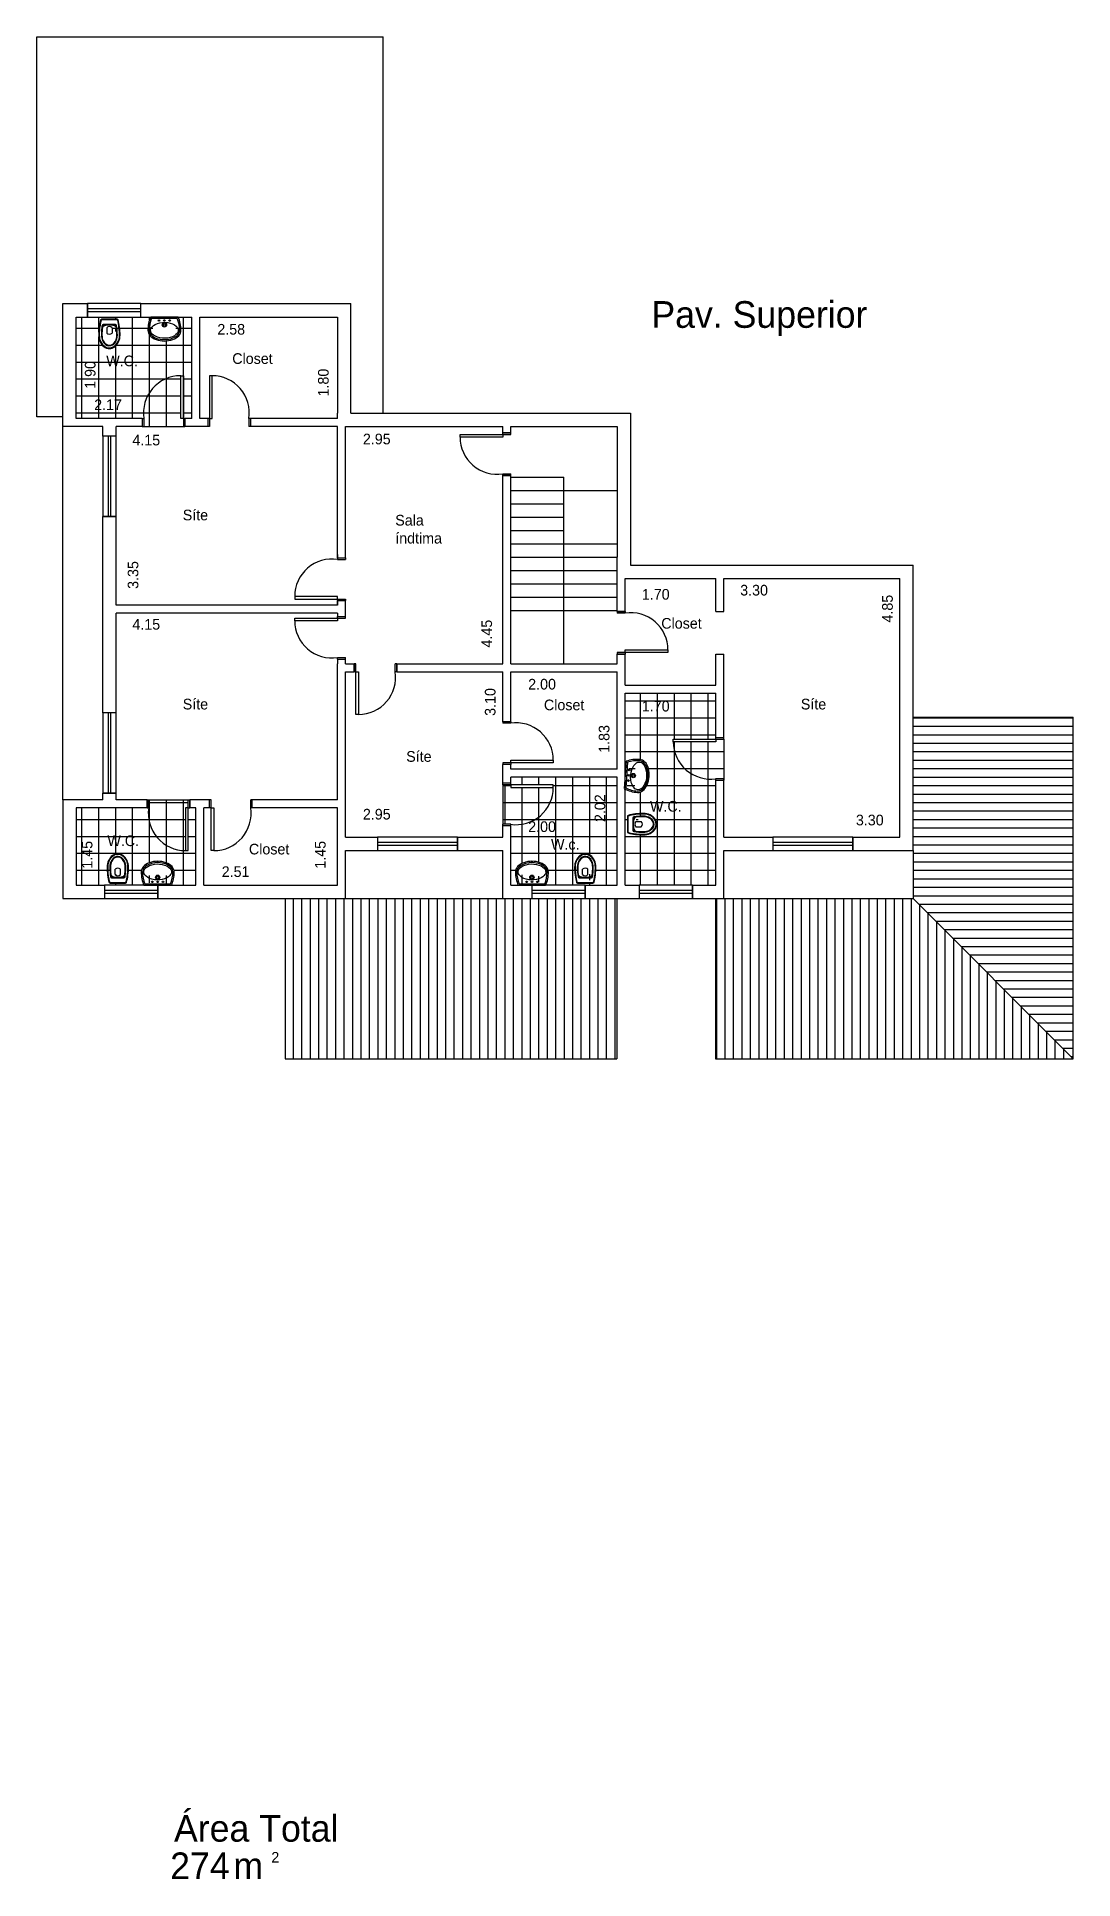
# Model space of a CAD drawing. Extents: x 3.9 to 83.6, y 2.5 to 52.9.
# Drawn here: x 64.17 to 83.61, y 7.63 to 42.16 of the extents above; entities that cross this region are included whole.
import ezdxf

# ---------------------------------------------------------------- set-up
doc = ezdxf.new("R2010")
doc.units = 0
doc.layers.get('0').update_dxf_attribs({"linetype": 'CONTINUOUS'})
doc.layers.get('DEFPOINTS').update_dxf_attribs({"linetype": 'CONTINUOUS'})
for name, color, linetype in [('BLOCO', 5, 'CONTINUOUS'), ('BLOCOS', 5, 'CONTINUOUS'), ('CINZA', 8, 'CONTINUOUS'), ('HACHURA', 1, 'CONTINUOUS'), ('PAREDE', 7, 'CONTINUOUS')]:
    doc.layers.add(name, color=color, linetype=linetype)
doc.styles.add('PADRÃO', font='', dxfattribs={"height": 0.2})
doc.styles.get('PADRÃO').set_extended_font_data('AvantGarde Bk BT')
doc.dimstyles.new('PADRÃOS', dxfattribs={"dimtxt": 0.15, "dimasz": 0.1, "dimexe": 1.25, "dimexo": 0.625, "dimgap": 0.1, "dimtad": 0, "dimjust": 1, "dimzin": 1, "dimdsep": 46, "dimtxsty": 'PADRÃO', "dimcen": 2.5, "dimse1": 1, "dimse2": 1, "dimsd1": 1, "dimsd2": 1, "dimclrt": 1, "dimadec": 0, "dimazin": 0, "dimtfac": 1, "dimtdec": 4, "dimtmove": 0, "dimatfit": 3, "dimfxl": 1, "dimtolj": 1, "dimtzin": 0, "dimarcsym": 0})
pattern_1 = [(90, (-121.67138, -118.24362), (-0.15875, 3e-17), [])]
pattern_2 = [(0, (-121.67138, -118.24362), (0, 0.3175), []), (90, (-121.67138, -118.24362), (-0.3175, 2e-17), [])]

# ---------------------------------------------------------------- blocks, each defined once
blk = doc.blocks.new('P80E15')
at = {"layer": 'BLOCO', "ltscale": 0.015}
for p, q in [((0.03, 0.15), (0, 0.15)), ((0, 0.15), (0, 0)), ((0.03, 0), (0, 0)), ((0.03, 0.15), (0.03, 0)), ((0.8, 0.15), (0.77, 0.15)), ((0.77, 0.15), (0.77, 0)), ((0.8, 0), (0.77, 0)), ((0.8, 0.15), (0.8, 0))]:
    blk.add_line(p, q, dxfattribs=at)
at = {"layer": 'BLOCO'}
blk.add_lwpolyline([(0.03, 0.15), (0.08, 0.15), (0.08, 0.95), (0.03, 0.95)], close=True, dxfattribs=at)
at = {"layer": 'BLOCO', "ltscale": 0.015}
blk.add_arc((0.08, 0.252), 0.698, 351.5555, 90, dxfattribs=at)
blk = doc.blocks.new('J1')
at = {"layer": 'BLOCO'}
for p, q in [((0, 0.25), (0, 0)), ((1, 0.25), (0, 0.25)), ((1, 0.15), (0, 0.15)), ((0, 0.1), (1, 0.1)), ((0, 0), (1, 0)), ((1, 0), (1, 0.25))]:
    blk.add_line(p, q, dxfattribs=at)
blk = doc.blocks.new('P80D15')
at = {"layer": 'BLOCO', "ltscale": 0.015}
for p, q in [((0, 0.15), (0, 0)), ((0, 0.15), (0.03, 0.15)), ((0, 0), (0.03, 0)), ((0.03, 0.15), (0.03, 0)), ((0.77, 0.15), (0.77, 0)), ((0.77, 0.15), (0.8, 0.15)), ((0.77, 0), (0.8, 0)), ((0.8, 0.15), (0.8, 0))]:
    blk.add_line(p, q, dxfattribs=at)
at = {"layer": 'BLOCO'}
blk.add_lwpolyline([(0.77, 0.15), (0.72, 0.15), (0.72, 0.95), (0.77, 0.95)], close=True, dxfattribs=at)
at = {"layer": 'BLOCO', "ltscale": 0.015}
blk.add_arc((0.72, 0.252), 0.698, 90, 188.4445, dxfattribs=at)
blk = doc.blocks.new('J15')
at = {"layer": 'BLOCO'}
for p, q in [((1.5, 0.25), (0, 0.25)), ((0, 0.25), (0, 0)), ((1.5, 0.15), (0, 0.15)), ((0, 0.1), (1.5, 0.1)), ((0, 0), (1.5, 0)), ((1.5, 0), (1.5, 0.25))]:
    blk.add_line(p, q, dxfattribs=at)
blk = doc.blocks.new('*D45')
at = {"layer": 'DEFPOINTS', "color": 0, "linetype": 'ByBlock', "ltscale": 0.015}
for p in [(186.582, 155.149), (188.753, 155.149), (188.753, 153.504)]:
    blk.add_point(p, dxfattribs=at)
at = {"color": 1, "linetype": 'ByBlock', "ltscale": 0.015, "insert": (187.181, 153.504), "char_height": 0.2, "attachment_point": 5, "style": 'PADRÃO'}
blk.add_mtext('\\A1;2.17', dxfattribs=at)
blk = doc.blocks.new('*D46')
at = {"layer": 'DEFPOINTS', "color": 0, "linetype": 'ByBlock', "ltscale": 0.015}
for p in [(186.582, 155.149), (186.847, 155.149), (186.582, 153.249)]:
    blk.add_point(p, dxfattribs=at)
at = {"color": 1, "linetype": 'ByBlock', "ltscale": 0.015, "insert": (186.847, 154.063), "char_height": 0.2, "attachment_point": 5, "rotation": 90, "style": 'PADRÃO'}
blk.add_mtext('\\A1;1.90', dxfattribs=at)
blk = doc.blocks.new('*D47')
at = {"layer": 'DEFPOINTS', "color": 0, "linetype": 'ByBlock', "ltscale": 0.015}
for p in [(188.903, 155.149), (191.482, 155.149), (191.482, 154.917)]:
    blk.add_point(p, dxfattribs=at)
at = {"color": 1, "linetype": 'ByBlock', "ltscale": 0.015, "insert": (189.491, 154.917), "char_height": 0.2, "attachment_point": 5, "style": 'PADRÃO'}
blk.add_mtext('\\A1;2.58', dxfattribs=at)
blk = doc.blocks.new('*D48')
at = {"layer": 'DEFPOINTS', "color": 0, "linetype": 'ByBlock', "ltscale": 0.015}
for p in [(191.22, 155.149), (191.482, 155.149), (191.482, 153.349)]:
    blk.add_point(p, dxfattribs=at)
at = {"color": 1, "linetype": 'ByBlock', "ltscale": 0.015, "insert": (191.22, 153.92), "char_height": 0.2, "attachment_point": 5, "rotation": 90, "style": 'PADRÃO'}
blk.add_mtext('\\A1;1.80', dxfattribs=at)
blk = doc.blocks.new('*D49')
at = {"layer": 'DEFPOINTS', "color": 0, "linetype": 'ByBlock', "ltscale": 0.015}
for p in [(187.332, 153.099), (191.482, 153.099), (191.482, 152.841)]:
    blk.add_point(p, dxfattribs=at)
at = {"color": 1, "linetype": 'ByBlock', "ltscale": 0.015, "insert": (187.898, 152.841), "char_height": 0.2, "attachment_point": 5, "style": 'PADRÃO'}
blk.add_mtext('\\A1;4.15', dxfattribs=at)
blk = doc.blocks.new('*D50')
at = {"layer": 'DEFPOINTS', "color": 0, "linetype": 'ByBlock', "ltscale": 0.015}
for p in [(187.332, 153.099), (187.651, 153.099), (187.332, 149.749)]:
    blk.add_point(p, dxfattribs=at)
at = {"color": 1, "linetype": 'ByBlock', "ltscale": 0.015, "insert": (187.651, 150.314), "char_height": 0.2, "attachment_point": 5, "rotation": 90, "style": 'PADRÃO'}
blk.add_mtext('\\A1;3.35', dxfattribs=at)
blk = doc.blocks.new('*D51')
at = {"layer": 'DEFPOINTS', "color": 0, "linetype": 'ByBlock', "ltscale": 0.015}
for p in [(191.632, 153.099), (194.582, 153.099), (194.582, 152.861)]:
    blk.add_point(p, dxfattribs=at)
at = {"color": 1, "linetype": 'ByBlock', "ltscale": 0.015, "insert": (192.221, 152.861), "char_height": 0.2, "attachment_point": 5, "style": 'PADRÃO'}
blk.add_mtext('\\A1;2.95', dxfattribs=at)
blk = doc.blocks.new('*D52')
at = {"layer": 'DEFPOINTS', "color": 0, "linetype": 'ByBlock', "ltscale": 0.015}
for p in [(194.284, 153.099), (194.582, 153.099), (194.582, 148.649)]:
    blk.add_point(p, dxfattribs=at)
at = {"color": 1, "linetype": 'ByBlock', "ltscale": 0.015, "insert": (194.284, 149.215), "char_height": 0.2, "attachment_point": 5, "rotation": 90, "style": 'PADRÃO'}
blk.add_mtext('\\A1;4.45', dxfattribs=at)
blk = doc.blocks.new('*D53')
at = {"layer": 'DEFPOINTS', "color": 0, "linetype": 'ByBlock', "ltscale": 0.015}
for p in [(187.332, 149.599), (191.482, 149.536), (191.482, 149.388)]:
    blk.add_point(p, dxfattribs=at)
at = {"color": 1, "linetype": 'ByBlock', "ltscale": 0.015, "insert": (187.898, 149.388), "char_height": 0.2, "attachment_point": 5, "style": 'PADRÃO'}
blk.add_mtext('\\A1;4.15', dxfattribs=at)
blk = doc.blocks.new('*D54')
at = {"layer": 'DEFPOINTS', "color": 0, "linetype": 'ByBlock', "ltscale": 0.015}
for p in [(196.882, 150.249), (198.582, 150.249), (198.582, 149.95)]:
    blk.add_point(p, dxfattribs=at)
at = {"color": 1, "linetype": 'ByBlock', "ltscale": 0.015, "insert": (197.453, 149.95), "char_height": 0.2, "attachment_point": 5, "style": 'PADRÃO'}
blk.add_mtext('\\A1;1.70', dxfattribs=at)
blk = doc.blocks.new('*D55')
at = {"layer": 'DEFPOINTS', "color": 0, "linetype": 'ByBlock', "ltscale": 0.015}
for p in [(198.732, 150.249), (202.032, 150.249), (202.032, 150.028)]:
    blk.add_point(p, dxfattribs=at)
at = {"color": 1, "linetype": 'ByBlock', "ltscale": 0.015, "insert": (199.297, 150.028), "char_height": 0.2, "attachment_point": 5, "style": 'PADRÃO'}
blk.add_mtext('\\A1;3.30', dxfattribs=at)
blk = doc.blocks.new('*D56')
at = {"layer": 'DEFPOINTS', "color": 0, "linetype": 'ByBlock', "ltscale": 0.015}
for p in [(202.032, 150.249), (201.8, 145.399), (202.032, 145.399)]:
    blk.add_point(p, dxfattribs=at)
at = {"color": 1, "linetype": 'ByBlock', "ltscale": 0.015, "insert": (201.8, 149.683), "char_height": 0.2, "attachment_point": 5, "rotation": 90, "style": 'PADRÃO'}
blk.add_mtext('\\A1;4.85', dxfattribs=at)
blk = doc.blocks.new('*D57')
at = {"layer": 'DEFPOINTS', "color": 0, "linetype": 'ByBlock', "ltscale": 0.015}
for p in [(198.732, 145.72), (198.732, 145.399), (202.032, 145.399)]:
    blk.add_point(p, dxfattribs=at)
at = {"color": 1, "linetype": 'ByBlock', "ltscale": 0.015, "insert": (201.467, 145.72), "char_height": 0.2, "attachment_point": 5, "style": 'PADRÃO'}
blk.add_mtext('\\A1;3.30', dxfattribs=at)
blk = doc.blocks.new('*D58')
at = {"layer": 'DEFPOINTS', "color": 0, "linetype": 'ByBlock', "ltscale": 0.015}
for p in [(196.882, 148.099), (198.582, 148.099), (198.582, 147.855)]:
    blk.add_point(p, dxfattribs=at)
at = {"color": 1, "linetype": 'ByBlock', "ltscale": 0.015, "insert": (197.453, 147.855), "char_height": 0.2, "attachment_point": 5, "style": 'PADRÃO'}
blk.add_mtext('\\A1;1.70', dxfattribs=at)
blk = doc.blocks.new('*D59')
at = {"layer": 'DEFPOINTS', "color": 0, "linetype": 'ByBlock', "ltscale": 0.015}
for p in [(194.732, 148.499), (196.732, 148.499), (196.732, 148.266)]:
    blk.add_point(p, dxfattribs=at)
at = {"color": 1, "linetype": 'ByBlock', "ltscale": 0.015, "insert": (195.321, 148.266), "char_height": 0.2, "attachment_point": 5, "style": 'PADRÃO'}
blk.add_mtext('\\A1;2.00', dxfattribs=at)
blk = doc.blocks.new('*D60')
at = {"layer": 'DEFPOINTS', "color": 0, "linetype": 'ByBlock', "ltscale": 0.015}
for p in [(196.486, 148.499), (196.732, 148.499), (196.732, 146.673)]:
    blk.add_point(p, dxfattribs=at)
at = {"color": 1, "linetype": 'ByBlock', "ltscale": 0.015, "insert": (196.486, 147.242), "char_height": 0.2, "attachment_point": 5, "rotation": 90, "style": 'PADRÃO'}
blk.add_mtext('\\A1;1.83', dxfattribs=at)
blk = doc.blocks.new('*D61')
at = {"layer": 'DEFPOINTS', "color": 0, "linetype": 'ByBlock', "ltscale": 0.015}
for p in [(194.582, 148.499), (194.349, 145.399), (194.582, 145.399)]:
    blk.add_point(p, dxfattribs=at)
at = {"color": 1, "linetype": 'ByBlock', "ltscale": 0.015, "insert": (194.349, 147.934), "char_height": 0.2, "attachment_point": 5, "rotation": 90, "style": 'PADRÃO'}
blk.add_mtext('\\A1;3.10', dxfattribs=at)
blk = doc.blocks.new('*D62')
at = {"layer": 'DEFPOINTS', "color": 0, "linetype": 'ByBlock', "ltscale": 0.015}
for p in [(194.582, 145.83), (191.632, 145.399), (194.582, 145.399)]:
    blk.add_point(p, dxfattribs=at)
at = {"color": 1, "linetype": 'ByBlock', "ltscale": 0.015, "insert": (192.221, 145.83), "char_height": 0.2, "attachment_point": 5, "style": 'PADRÃO'}
blk.add_mtext('\\A1;2.95', dxfattribs=at)
blk = doc.blocks.new('*D63')
at = {"layer": 'DEFPOINTS', "color": 0, "linetype": 'ByBlock', "ltscale": 0.015}
for p in [(196.732, 146.523), (196.408, 144.499), (196.732, 144.499)]:
    blk.add_point(p, dxfattribs=at)
at = {"color": 1, "linetype": 'ByBlock', "ltscale": 0.015, "insert": (196.408, 145.944), "char_height": 0.2, "attachment_point": 5, "rotation": 90, "style": 'PADRÃO'}
blk.add_mtext('\\A1;2.02', dxfattribs=at)
blk = doc.blocks.new('*D64')
at = {"layer": 'DEFPOINTS', "color": 0, "linetype": 'ByBlock', "ltscale": 0.015}
for p in [(196.732, 145.596), (194.732, 144.499), (196.732, 144.499)]:
    blk.add_point(p, dxfattribs=at)
at = {"color": 1, "linetype": 'ByBlock', "ltscale": 0.015, "insert": (195.321, 145.596), "char_height": 0.2, "attachment_point": 5, "style": 'PADRÃO'}
blk.add_mtext('\\A1;2.00', dxfattribs=at)
blk = doc.blocks.new('*D65')
at = {"layer": 'DEFPOINTS', "color": 0, "linetype": 'ByBlock', "ltscale": 0.015}
for p in [(186.582, 145.949), (186.79, 145.949), (186.582, 144.499)]:
    blk.add_point(p, dxfattribs=at)
at = {"color": 1, "linetype": 'ByBlock', "ltscale": 0.015, "insert": (186.79, 145.07), "char_height": 0.2, "attachment_point": 5, "rotation": 90, "style": 'PADRÃO'}
blk.add_mtext('\\A1;1.45', dxfattribs=at)
blk = doc.blocks.new('*D66')
at = {"layer": 'DEFPOINTS', "color": 0, "linetype": 'ByBlock', "ltscale": 0.015}
for p in [(191.163, 145.949), (191.482, 145.949), (191.482, 144.499)]:
    blk.add_point(p, dxfattribs=at)
at = {"color": 1, "linetype": 'ByBlock', "ltscale": 0.015, "insert": (191.163, 145.07), "char_height": 0.2, "attachment_point": 5, "rotation": 90, "style": 'PADRÃO'}
blk.add_mtext('\\A1;1.45', dxfattribs=at)
blk = doc.blocks.new('*D67')
at = {"layer": 'DEFPOINTS', "color": 0, "linetype": 'ByBlock', "ltscale": 0.015}
for p in [(191.482, 144.753), (188.976, 144.499), (191.482, 144.499)]:
    blk.add_point(p, dxfattribs=at)
at = {"color": 1, "linetype": 'ByBlock', "ltscale": 0.015, "insert": (189.573, 144.753), "char_height": 0.2, "attachment_point": 5, "style": 'PADRÃO'}
blk.add_mtext('\\A1;2.51', dxfattribs=at)
blk = doc.blocks.new('VASOSAN')
at = {"layer": 'BLOCOS'}
for p, q in [((-0.145, 0.05), (0.145, 0.05)), ((-0.145, 0.04), (0.145, 0.04)), ((-0.116, 0.15), (0.116, 0.15)), ((-0.116, 0.14), (0.116, 0.14)), ((-0.05, 0.2), (-0.05, 0.3)), ((0.05, 0.2), (0.05, 0.3))]:
    blk.add_line(p, q, dxfattribs=at)
for centre, radius, start, end in [((-0.145, 0.06), 0.02, 195.5363, 270), ((-0.145, 0.06), 0.01, 195.5347, 270), ((-0.116, 0.16), 0.02, 189.3868, 270), ((-0.116, 0.16), 0.01, 189.3844, 270), ((0, 0.25), 0.0707, 44.9896, 134.9689), ((0, 0.25), 0.0707, 225.0311, 315.0104), ((0.116, 0.16), 0.01, 270, 350.5759), ((0.116, 0.16), 0.02, 270, 350.5771), ((0.145, 0.06), 0.01, 270, 344.4831), ((0.145, 0.06), 0.02, 270, 344.4637)]:
    blk.add_arc(centre, radius, start, end, dxfattribs=at)
for centre, major_axis, ratio, start_param, end_param in [((0, 0.34), (0, 0.25), 0.8, 4.712389, 7.853982), ((0, 0.34), (0, 0.5), 0.4, 1.570796, 2.178171), ((0, 0.2), (-0.132, 0), 0.380108, 0, 3.141593), ((0, 0.34), (0, 0.5), 0.4, 4.105014, 4.712389)]:
    blk.add_ellipse(centre, major_axis=major_axis, ratio=ratio, start_param=start_param, end_param=end_param, dxfattribs=at)
for points, knots in [([(0.19, 0.34), (0.19, 0.385), (0.18, 0.43), (0.128, 0.535), (0.067, 0.577), (-0.056, 0.582), (-0.118, 0.544), (-0.177, 0.44), (-0.19, 0.39), (-0.19, 0.34)], [4.712389, 4.712389, 4.712389, 4.712389, 5.268705, 5.268705, 6.251972, 6.251972, 7.235239, 7.235239, 7.853982, 7.853982, 7.853982, 7.853982]), ([(0.15, 0.34), (0.15, 0.379), (0.141, 0.418), (0.098, 0.505), (0.052, 0.537), (-0.036, 0.543), (-0.083, 0.519), (-0.137, 0.434), (-0.15, 0.387), (-0.15, 0.34)], [4.712389, 4.712389, 4.712389, 4.712389, 5.267304, 5.267304, 6.225165, 6.225165, 7.183027, 7.183027, 7.853982, 7.853982, 7.853982, 7.853982]), ([(0.14, 0.34), (0.14, 0.377), (0.131, 0.415), (0.086, 0.506), (0.035, 0.535), (-0.049, 0.525), (-0.088, 0.498), (-0.13, 0.419), (-0.14, 0.379), (-0.14, 0.34)], [4.712389, 4.712389, 4.712389, 4.712389, 5.266985, 5.266985, 6.376176, 6.376176, 7.268653, 7.268653, 7.853982, 7.853982, 7.853982, 7.853982]), ([(-0.19, 0.34), (-0.19, 0.263), (-0.183, 0.186), (-0.165, 0.096), (-0.16, 0.076), (-0.155, 0.057)], [1.5707963, 1.5707963, 1.5707963, 1.5707963, 2.0374558, 2.0374558, 2.1781714, 2.1781714, 2.1781714, 2.1781714]), ([(0.126, 0.158), (0.13, 0.188), (0.134, 0.22), (0.139, 0.281), (0.14, 0.31), (0.14, 0.34)], [4.3194242, 4.3194242, 4.3194242, 4.3194242, 4.5261468, 4.5261468, 4.712389, 4.712389, 4.712389, 4.712389]), ([(0.135, 0.157), (0.141, 0.188), (0.145, 0.222), (0.149, 0.283), (0.15, 0.312), (0.15, 0.34)], [4.3194149, 4.3194149, 4.3194149, 4.3194149, 4.5352774, 4.5352774, 4.712389, 4.712389, 4.712389, 4.712389]), ([(0.155, 0.057), (0.171, 0.118), (0.183, 0.188), (0.189, 0.287), (0.19, 0.314), (0.19, 0.34)], [4.1050166, 4.1050166, 4.1050166, 4.1050166, 4.5531772, 4.5531772, 4.712389, 4.712389, 4.712389, 4.712389])]:
    blk.add_open_spline(points, degree=3, knots=knots, dxfattribs=at)
for points in [[(-0.15, 0.34), (-0.15, 0.277), (-0.145, 0.214), (-0.135, 0.157)], [(-0.14, 0.34), (-0.14, 0.278), (-0.135, 0.215), (-0.126, 0.158)]]:
    blk.add_open_spline(points, degree=3, dxfattribs=at)
blk = doc.blocks.new('LAVAT')
at = {"layer": 'BLOCOS'}
for p, q in [((-0.257, 0), (0.257, 0)), ((-0.241, 0.025), (0.241, 0.025))]:
    blk.add_line(p, q, dxfattribs=at)
for centre, radius in [((-0.1, 0.065), 0.015), ((0, 0.15), 0.04), ((0, 0.15), 0.02), ((0, 0.065), 0.015), ((0.1, 0.065), 0.015)]:
    blk.add_circle(centre, radius, dxfattribs=at)
for centre, radius, start, end in [((0.31, 0.25), 0.62, 180, 203.78), ((0.31, 0.25), 0.595, 180, 202.2114), ((-0.31, 0.25), 0.595, 337.7886, 360), ((-0.31, 0.25), 0.62, 336.22, 0)]:
    blk.add_arc(centre, radius, start, end, dxfattribs=at)
blk.add_ellipse((0, 0.25), major_axis=(0.31, 0), ratio=0.645161, start_param=0, end_param=3.141593, dxfattribs=at)
for points, knots in [([(0.285, 0.25), (0.285, 0.3), (0.245, 0.354), (0.101, 0.423), (0, 0.434), (-0.174, 0.399), (-0.244, 0.353), (-0.28, 0.286), (-0.285, 0.268), (-0.285, 0.25)], [0, 0, 0, 0, 0.936148, 0.936148, 1.872296, 1.872296, 2.808445, 2.808445, 3.139385, 3.139385, 3.139385, 3.139385]), ([(0.26, 0.25), (0.26, 0.278), (0.242, 0.313), (0.164, 0.37), (0.103, 0.392), (-0.029, 0.404), (-0.098, 0.394), (-0.203, 0.348), (-0.24, 0.314), (-0.266, 0.253), (-0.263, 0.224), (-0.216, 0.162), (-0.168, 0.131), (-0.048, 0.098), (0.023, 0.096), (0.148, 0.123), (0.201, 0.15), (0.251, 0.205), (0.26, 0.229), (0.26, 0.25)], [0, 0, 0, 0, 0.718092, 0.718092, 1.436184, 1.436184, 2.154275, 2.154275, 2.872367, 2.872367, 3.590459, 3.590459, 4.308551, 4.308551, 5.026643, 5.026643, 5.744734, 5.744734, 6.283185, 6.283185, 6.283185, 6.283185])]:
    blk.add_open_spline(points, degree=3, knots=knots, dxfattribs=at)
blk = doc.blocks.new('SUPERIOR')
at = {"layer": 'HACHURA', "ltscale": 0.015, "style": 'PADRÃO'}
blk.add_text('Pav. Superior', height=0.5, dxfattribs=at).set_placement((-1.769, -0.192))
blk = doc.blocks.new('AREA')
at = {"layer": 'HACHURA', "ltscale": 0.1, "style": 'PADRÃO'}
for s, p in [('Área Total', (-2.498, 0.433)), ('m', (-1.384, -0.269))]:
    blk.add_text(s, height=0.5, dxfattribs=at).set_placement(p)
at = {"layer": 'HACHURA', "ltscale": 0.015, "style": 'PADRÃO'}
blk.add_text('2', height=0.2, dxfattribs=at).set_placement((-0.673, 0.04))
blk.add_attdef('100', (-2.57, -0.269), '', height=0.5, dxfattribs=at)

msp = doc.modelspace()

# ---------------------------------------------------------------- hatches: boundary and pattern name
at = {"layer": 'HACHURA', "ltscale": 0.015}
h = msp.add_hatch(dxfattribs=at)
h.set_pattern_fill('NET', color=256, scale=0.1, style=0)
h.set_pattern_definition(pattern_2)
h.paths.add_polyline_path([(66.872, 35.805, 0.45807), (66.182, 35.005), (66.182, 34.855), (66.872, 34.855), (66.922, 34.855), (66.922, 35.005), (66.872, 35.005)])
edge = h.paths.add_edge_path()
edge.add_line((66.872, 35.805), (66.922, 35.805))
edge.add_line((66.922, 35.805), (66.922, 35.005))
edge.add_line((66.922, 35.005), (66.952, 35.005))
edge.add_line((66.952, 35.005), (67.082, 35.005))
edge.add_line((67.082, 35.005), (67.082, 36.905))
edge.add_line((67.082, 36.905), (66.825, 36.905))
edge.add_arc((66.257, 36.655), 0.62, 0, 23.78, ccw=False)
edge.add_ellipse((66.567, 36.655), major_axis=(-0.31, 0), ratio=0.645161, start_angle=0, end_angle=180, ccw=False)
edge.add_arc((66.877, 36.655), 0.62, 156.22, 180, ccw=False)
edge.add_line((66.31, 36.905), (66.126, 36.905))
edge.add_line((66.126, 36.905), (65.126, 36.905))
edge.add_line((65.126, 36.905), (64.911, 36.905))
edge.add_line((64.911, 36.905), (64.911, 35.005))
edge.add_line((64.911, 35.005), (66.152, 35.005))
edge.add_line((66.152, 35.005), (66.182, 35.005))
edge.add_arc((66.872, 35.108), 0.698, 90, 188.4445, ccw=False)
edge = h.paths.add_edge_path(flags=16)
edge.add_ellipse((65.535, 36.565), major_axis=(0, -0.25), ratio=0.8, start_angle=270, end_angle=450, ccw=False)
edge.add_ellipse((65.535, 36.565), major_axis=(0, -0.5), ratio=0.4, start_angle=235.2, end_angle=270, ccw=False)
edge.add_arc((65.39, 36.845), 0.02, 90, 168.1773, ccw=False)
edge.add_line((65.39, 36.865), (65.68, 36.865))
edge.add_arc((65.68, 36.845), 0.02, 11.8227, 90, ccw=False)
edge.add_ellipse((65.535, 36.565), major_axis=(0, -0.5), ratio=0.4, start_angle=90, end_angle=124.8, ccw=False)
h.paths.add_polyline_path([(65.161, 35.413), (65.858, 35.413), (65.858, 35.108), (65.161, 35.108)], flags=24)
h.paths.add_polyline_path([(65.022, 35.498), (65.022, 36.141), (65.33, 36.141), (65.33, 35.498)], flags=24)
h.paths.add_polyline_path([(65.419, 35.926), (66.132, 35.926), (66.132, 36.238), (65.419, 36.238)], flags=24)
h = msp.add_hatch(dxfattribs=at)
h.set_pattern_fill('NET', color=256, scale=0.1, style=0)
h.set_pattern_definition(pattern_2)
h.paths.add_polyline_path([(77.061, 28.993), (76.911, 28.993), (76.911, 28.943), (76.111, 28.943, 0.45807), (76.911, 28.253), (77.061, 28.253)])
h.paths.add_polyline_path([(73.861, 28.088), (73.061, 28.088), (73.061, 28.138), (72.911, 28.138), (72.911, 27.398), (73.061, 27.398, 0.45807)])
edge = h.paths.add_edge_path()
edge.add_line((75.061, 28.279), (73.061, 28.279))
edge.add_line((73.061, 28.279), (73.061, 28.168))
edge.add_line((73.061, 28.168), (73.061, 28.138))
edge.add_line((73.061, 28.138), (73.861, 28.138))
edge.add_line((73.861, 28.138), (73.861, 28.088))
edge.add_arc((73.163, 28.088), 0.698, -98.4445, 0, ccw=False)
edge.add_line((73.061, 27.398), (73.061, 27.368))
edge.add_line((73.061, 27.368), (73.061, 26.255))
edge.add_line((73.061, 26.255), (73.202, 26.255))
edge.add_arc((73.77, 26.505), 0.62, 180, 203.78, ccw=False)
edge.add_ellipse((73.46, 26.505), major_axis=(0.31, 0), ratio=0.645161, start_angle=0, end_angle=180, ccw=False)
edge.add_arc((73.15, 26.505), 0.62, 336.22, 360, ccw=False)
edge.add_line((73.717, 26.255), (74.46, 26.255))
edge.add_line((74.46, 26.255), (75.061, 26.255))
edge.add_line((75.061, 26.255), (75.061, 28.279))
edge = h.paths.add_edge_path(flags=16)
edge.add_ellipse((74.46, 26.595), major_axis=(0, 0.25), ratio=0.8, start_angle=270, end_angle=450, ccw=False)
edge.add_ellipse((74.46, 26.595), major_axis=(0, 0.5), ratio=0.4, start_angle=235.2, end_angle=270, ccw=False)
edge.add_arc((74.605, 26.315), 0.02, 270, 348.1773, ccw=False)
edge.add_line((74.605, 26.295), (74.315, 26.295))
edge.add_arc((74.315, 26.315), 0.02, 191.8227, 270, ccw=False)
edge.add_ellipse((74.46, 26.595), major_axis=(0, 0.5), ratio=0.4, start_angle=90, end_angle=124.8, ccw=False)
edge = h.paths.add_edge_path()
edge.add_line((76.911, 28.223), (76.911, 28.253))
edge.add_arc((76.808, 28.943), 0.698, 180, 278.4445, ccw=False)
edge.add_line((76.111, 28.943), (76.111, 28.993))
edge.add_line((76.111, 28.993), (76.911, 28.993))
edge.add_line((76.911, 28.993), (76.911, 29.023))
edge.add_line((76.911, 29.023), (76.911, 29.855))
edge.add_line((76.911, 29.855), (75.211, 29.855))
edge.add_line((75.211, 29.855), (75.211, 28.322))
edge.add_line((75.211, 28.322), (75.229, 28.579))
edge.add_arc((75.437, 27.995), 0.62, 85.849, 109.6289, ccw=False)
edge.add_ellipse((75.46, 28.304), major_axis=(-0.022, -0.309), ratio=0.645161, start_angle=0, end_angle=180, ccw=False)
edge.add_arc((75.482, 28.613), 0.62, 244.0006, 265.849, ccw=False)
edge.add_line((75.211, 28.056), (75.211, 26.255))
edge.add_line((75.211, 26.255), (75.471, 26.255))
edge.add_line((75.471, 26.255), (76.471, 26.255))
edge.add_line((76.471, 26.255), (76.911, 26.255))
edge.add_line((76.911, 26.255), (76.911, 28.223))
edge = h.paths.add_edge_path(flags=16)
edge.add_ellipse((75.551, 27.4), major_axis=(0.25, 0), ratio=0.8, start_angle=270, end_angle=450, ccw=False)
edge.add_ellipse((75.551, 27.4), major_axis=(0.5, 0), ratio=0.4, start_angle=235.2, end_angle=270, ccw=False)
edge.add_arc((75.271, 27.255), 0.02, 180, 258.1773, ccw=False)
edge.add_line((75.251, 27.255), (75.251, 27.545))
edge.add_arc((75.271, 27.545), 0.02, 101.8227, 180, ccw=False)
edge.add_ellipse((75.551, 27.4), major_axis=(0.5, 0), ratio=0.4, start_angle=90, end_angle=124.8, ccw=False)
h.paths.add_polyline_path([(73.311, 27.506), (73.989, 27.506), (73.989, 27.198), (73.311, 27.198)], flags=25)
h.paths.add_polyline_path([(74.582, 27.372), (74.582, 28.029), (74.89, 28.029), (74.89, 27.372)], flags=24)
h.paths.add_polyline_path([(73.763, 26.867), (74.433, 26.867), (74.433, 27.173), (73.763, 27.173)], flags=24)
h.paths.add_polyline_path([(75.461, 29.765), (76.103, 29.765), (76.103, 29.457), (75.461, 29.457)], flags=24)
h.paths.add_polyline_path([(75.618, 27.579), (76.331, 27.579), (76.331, 27.891), (75.618, 27.891)], flags=24)
h = msp.add_hatch(dxfattribs=at)
h.set_pattern_fill('ANSI31', color=256, scale=0.05, angle=135, style=0)
h.set_pattern_definition([(180, (-121.67138, -118.24362), (-3e-17, -0.15875), [])])
h.paths.add_polyline_path([(80.611, 26.905), (80.611, 26.005), (83.611, 23.005), (83.611, 29.405), (80.611, 29.405)])
h = msp.add_hatch(dxfattribs=at)
h.set_pattern_fill('NET', color=256, scale=0.1, style=0)
h.set_pattern_definition(pattern_2)
h.paths.add_polyline_path([(66.963, 26.905), (66.963, 27.705), (67.013, 27.705), (67.013, 27.855), (66.273, 27.855), (66.273, 27.705, 0.45807)])
edge = h.paths.add_edge_path()
edge.add_line((64.911, 27.705), (64.911, 26.255))
edge.add_line((64.911, 26.255), (65.441, 26.255))
edge.add_line((65.441, 26.255), (66.184, 26.255))
edge.add_arc((66.751, 26.505), 0.62, 180, 203.78, ccw=False)
edge.add_ellipse((66.441, 26.505), major_axis=(0.31, 0), ratio=0.645161, start_angle=0, end_angle=180, ccw=False)
edge.add_arc((66.131, 26.505), 0.62, 336.22, 360, ccw=False)
edge.add_line((66.698, 26.255), (67.155, 26.255))
edge.add_line((67.155, 26.255), (67.155, 27.705))
edge.add_line((67.155, 27.705), (67.043, 27.705))
edge.add_line((67.043, 27.705), (67.013, 27.705))
edge.add_line((67.013, 27.705), (67.013, 26.905))
edge.add_line((67.013, 26.905), (66.963, 26.905))
edge.add_arc((66.963, 27.603), 0.698, 171.5555, 270, ccw=False)
edge.add_line((66.273, 27.705), (66.243, 27.705))
edge.add_line((66.243, 27.705), (64.911, 27.705))
edge = h.paths.add_edge_path(flags=16)
edge.add_ellipse((65.693, 26.595), major_axis=(0, 0.25), ratio=0.8, start_angle=270, end_angle=450, ccw=False)
edge.add_ellipse((65.693, 26.595), major_axis=(0, 0.5), ratio=0.4, start_angle=235.2, end_angle=270, ccw=False)
edge.add_arc((65.838, 26.315), 0.02, 270, 348.1773, ccw=False)
edge.add_line((65.838, 26.295), (65.548, 26.295))
edge.add_arc((65.548, 26.315), 0.02, 191.8227, 270, ccw=False)
edge.add_ellipse((65.693, 26.595), major_axis=(0, 0.5), ratio=0.4, start_angle=90, end_angle=124.8, ccw=False)
h.paths.add_polyline_path([(64.967, 26.505), (64.967, 27.148), (65.271, 27.148), (65.271, 26.505)], flags=24)
h.paths.add_polyline_path([(65.442, 26.933), (66.154, 26.933), (66.154, 27.245), (65.442, 27.245)], flags=24)
h = msp.add_hatch(dxfattribs=at)
h.set_pattern_fill('ANSI31', color=256, scale=0.05, angle=45, style=0)
h.set_pattern_definition(pattern_1)
h.paths.add_polyline_path([(75.053, 23.005), (75.053, 26.005), (74.46, 26.005), (73.46, 26.005), (72.911, 26.005), (69.961, 26.005), (68.83, 26.005), (68.83, 23.005)])
h = msp.add_hatch(dxfattribs=at)
h.set_pattern_fill('ANSI31', color=256, scale=0.05, angle=45, style=0)
h.set_pattern_definition(pattern_1)
h.paths.add_polyline_path([(83.611, 23.005), (80.611, 26.005), (77.061, 26.005), (76.901, 26.005), (76.901, 23.005)])

# ---------------------------------------------------------------- linework, layer by layer
at = {"layer": 'CINZA', "ltscale": 0.015}
for p, q in [((64.661, 35.032), (64.174, 35.032)), ((64.661, 27.855), (64.661, 34.855)), ((80.611, 26.905), (80.611, 26.005)), ((69.961, 26.005), (72.911, 26.005)), ((77.061, 26.005), (80.611, 26.005))]:
    msp.add_line(p, q, dxfattribs=at)
at = {"layer": 'HACHURA', "ltscale": 0.015}
for p, q in [((66.152, 34.855), (66.872, 34.855)), ((66.872, 34.855), (66.952, 34.855)), ((77.061, 28.993), (77.061, 28.223)), ((72.911, 28.138), (72.911, 27.398)), ((66.273, 27.855), (67.013, 27.855))]:
    msp.add_line(p, q, dxfattribs=at)
at = {"layer": 'PAREDE', "ltscale": 0.015}
for p, q in [((64.174, 42.155), (70.668, 42.155)), ((64.174, 35.032), (64.174, 42.155)), ((70.668, 35.105), (70.668, 42.155)), ((64.661, 37.155), (65.126, 37.155)), ((64.661, 34.855), (64.661, 37.155)), ((65.126, 36.905), (65.126, 37.155)), ((66.126, 36.905), (66.126, 37.155)), ((66.126, 37.155), (70.061, 37.155)), ((70.061, 35.105), (70.061, 37.155)), ((64.911, 36.905), (65.126, 36.905)), ((64.911, 35.005), (64.911, 36.905)), ((66.126, 36.905), (67.082, 36.905)), ((67.082, 35.005), (67.082, 36.905)), ((67.232, 35.005), (67.232, 36.905)), ((67.232, 36.905), (69.811, 36.905)), ((69.811, 36.905), (69.811, 35.105)), ((66.152, 35.005), (64.911, 35.005)), ((66.152, 35.005), (66.152, 34.855)), ((67.082, 35.005), (66.952, 35.005)), ((66.952, 35.005), (66.952, 34.855)), ((66.97, 35.005), (66.97, 35.005)), ((67.381, 35.005), (67.232, 35.005)), ((67.381, 35.005), (67.381, 34.855)), ((69.811, 35.005), (68.181, 35.005)), ((68.181, 35.005), (68.181, 34.855)), ((68.2, 35.005), (68.2, 35.005)), ((69.811, 35.005), (69.811, 35.105)), ((70.061, 35.105), (75.311, 35.105)), ((75.311, 35.105), (75.311, 32.255)), ((65.411, 34.855), (64.661, 34.855)), ((65.411, 34.669), (65.411, 34.855)), ((65.661, 34.669), (65.411, 34.669)), ((65.661, 34.669), (65.661, 34.855)), ((65.661, 34.669), (65.661, 34.855)), ((66.152, 34.855), (65.661, 34.855)), ((67.381, 34.855), (66.952, 34.855)), ((69.811, 34.855), (68.181, 34.855)), ((69.811, 32.39), (69.811, 34.855)), ((69.961, 34.855), (71.961, 34.855)), ((69.961, 34.855), (72.911, 34.855)), ((69.961, 32.39), (69.961, 34.855)), ((72.911, 34.735), (72.911, 34.855)), ((73.061, 34.735), (72.911, 34.735)), ((73.061, 34.855), (75.061, 34.855)), ((73.061, 34.735), (73.061, 34.855)), ((75.061, 34.855), (75.061, 32.405)), ((75.061, 34.855), (75.061, 33.555)), ((72.911, 30.405), (72.911, 33.935)), ((73.061, 33.935), (72.911, 33.935)), ((73.061, 30.405), (73.061, 33.935)), ((73.061, 33.905), (74.061, 33.905)), ((74.061, 30.405), (74.061, 33.905)), ((73.061, 33.655), (75.061, 33.655)), ((65.661, 33.169), (65.411, 33.169)), ((65.411, 29.484), (65.411, 33.169)), ((65.661, 31.905), (65.661, 33.169)), ((65.661, 31.505), (65.661, 33.169)), ((73.061, 33.405), (74.061, 33.405)), ((73.061, 33.405), (74.061, 33.405)), ((73.061, 33.155), (74.061, 33.155)), ((73.061, 32.905), (74.061, 32.905)), ((73.061, 32.655), (75.061, 32.655)), ((69.811, 32.453), (69.811, 32.39)), ((69.811, 32.39), (69.961, 32.39)), ((73.061, 32.405), (75.061, 32.405)), ((73.061, 32.155), (75.061, 32.155)), ((74.061, 32.405), (75.061, 32.405)), ((74.061, 32.155), (75.061, 32.155)), ((75.061, 31.386), (75.061, 32.405)), ((75.311, 32.255), (80.611, 32.255)), ((80.611, 26.905), (80.611, 32.255)), ((73.061, 31.905), (75.061, 31.905)), ((75.211, 32.005), (76.911, 32.005)), ((75.211, 31.386), (75.211, 32.005)), ((76.261, 32.005), (76.911, 32.005)), ((76.911, 31.386), (76.911, 32.005)), ((77.061, 32.005), (80.361, 32.005)), ((77.061, 32.005), (78.911, 32.005)), ((77.061, 31.386), (77.061, 32.005)), ((79.061, 32.005), (80.361, 32.005)), ((80.361, 29.205), (80.361, 32.005)), ((80.361, 27.155), (80.361, 32.005)), ((69.811, 31.505), (65.661, 31.505)), ((69.811, 31.505), (69.811, 31.59)), ((69.811, 31.59), (69.961, 31.59)), ((69.811, 31.59), (69.811, 31.503)), ((69.961, 31.293), (69.961, 31.59)), ((73.061, 31.655), (75.061, 31.655)), ((69.811, 31.355), (65.661, 31.355)), ((65.661, 29.484), (65.661, 31.355)), ((69.811, 31.355), (69.811, 31.293)), ((69.811, 31.293), (69.961, 31.293)), ((73.061, 31.405), (75.061, 31.405)), ((75.061, 31.386), (75.211, 31.386)), ((76.911, 31.386), (77.061, 31.386)), ((69.811, 30.493), (69.961, 30.493)), ((69.811, 30.493), (69.811, 30.405)), ((69.811, 27.855), (69.811, 30.405)), ((69.961, 30.405), (69.961, 30.493)), ((69.961, 30.405), (70.126, 30.405)), ((70.126, 30.405), (70.126, 30.255)), ((70.926, 30.405), (70.926, 30.255)), ((70.926, 30.405), (72.911, 30.405)), ((73.061, 30.405), (75.061, 30.405)), ((75.061, 30.405), (75.061, 30.586)), ((75.061, 30.586), (75.211, 30.586)), ((75.211, 30.005), (75.211, 30.586)), ((76.911, 30.005), (76.911, 30.586)), ((76.911, 30.586), (77.061, 30.586)), ((77.061, 29.023), (77.061, 30.586)), ((69.961, 30.255), (70.126, 30.255)), ((69.961, 27.155), (69.961, 30.255)), ((70.926, 30.255), (72.911, 30.255)), ((72.911, 29.321), (72.911, 30.255)), ((73.061, 30.255), (75.061, 30.255)), ((73.061, 29.321), (73.061, 30.255)), ((75.061, 28.429), (75.061, 30.255)), ((75.211, 30.005), (76.911, 30.005)), ((75.211, 26.255), (75.211, 29.855)), ((75.211, 29.855), (76.911, 29.855)), ((76.911, 29.023), (76.911, 29.855)), ((65.661, 29.484), (65.411, 29.484)), ((80.611, 29.405), (83.611, 29.405)), ((83.611, 23.005), (83.611, 29.405)), ((73.061, 29.321), (72.911, 29.321)), ((76.911, 29.023), (77.061, 29.023)), ((73.061, 28.521), (72.911, 28.521)), ((72.911, 28.168), (72.911, 28.521)), ((73.061, 28.429), (73.061, 28.521)), ((75.061, 28.429), (73.061, 28.429)), ((65.411, 27.855), (65.411, 27.984)), ((65.661, 27.984), (65.411, 27.984)), ((65.661, 27.855), (65.661, 27.984)), ((73.061, 28.168), (72.911, 28.168)), ((75.061, 28.279), (73.061, 28.279)), ((73.061, 28.168), (73.061, 28.279)), ((75.061, 26.255), (75.061, 28.279)), ((76.911, 26.255), (76.911, 28.223)), ((76.911, 28.223), (77.061, 28.223)), ((77.061, 27.155), (77.061, 28.223)), ((64.661, 27.855), (64.661, 26.005)), ((65.411, 27.855), (64.661, 27.855)), ((64.911, 27.705), (64.911, 26.255)), ((66.243, 27.705), (64.911, 27.705)), ((66.243, 27.855), (65.661, 27.855)), ((66.243, 27.855), (66.243, 27.705)), ((67.043, 27.855), (67.043, 27.705)), ((67.415, 27.855), (67.043, 27.855)), ((67.155, 27.705), (67.043, 27.705)), ((67.155, 26.255), (67.155, 27.705)), ((67.305, 26.255), (67.305, 27.705)), ((67.415, 27.705), (67.305, 27.705)), ((67.415, 27.705), (67.415, 27.855)), ((69.811, 27.855), (68.215, 27.855)), ((68.215, 27.705), (68.215, 27.855)), ((69.811, 27.705), (68.215, 27.705)), ((69.811, 26.255), (69.811, 27.705)), ((72.911, 27.155), (72.911, 27.368)), ((73.061, 27.368), (72.911, 27.368)), ((73.061, 26.255), (73.061, 27.368)), ((69.961, 27.155), (70.563, 27.155)), ((70.563, 27.155), (70.563, 26.905)), ((72.063, 27.155), (72.063, 26.905)), ((72.063, 27.155), (72.911, 27.155)), ((77.061, 27.155), (77.979, 27.155)), ((77.979, 27.155), (77.979, 26.905)), ((79.479, 27.155), (79.479, 26.905)), ((79.479, 27.155), (80.361, 27.155)), ((69.961, 26.905), (70.563, 26.905)), ((69.961, 26.005), (69.961, 26.905)), ((72.063, 26.905), (72.911, 26.905)), ((72.911, 26.005), (72.911, 26.905)), ((77.061, 26.005), (77.061, 26.905)), ((77.061, 26.905), (77.979, 26.905)), ((79.479, 26.905), (80.611, 26.905)), ((64.911, 26.255), (65.441, 26.255)), ((65.441, 26.255), (65.441, 26.005)), ((66.441, 26.255), (67.155, 26.255)), ((66.441, 26.255), (66.441, 26.005)), ((66.441, 26.255), (67.155, 26.255)), ((67.305, 26.255), (69.461, 26.255)), ((67.305, 26.255), (69.811, 26.255)), ((73.061, 26.255), (73.46, 26.255)), ((73.46, 26.255), (73.46, 26.005)), ((74.46, 26.255), (74.46, 26.005)), ((74.46, 26.255), (75.061, 26.255)), ((75.211, 26.255), (75.471, 26.255)), ((75.211, 26.255), (75.471, 26.255)), ((75.471, 26.255), (75.471, 26.005)), ((76.471, 26.255), (76.471, 26.005)), ((76.471, 26.255), (76.911, 26.255)), ((76.471, 26.255), (76.911, 26.255)), ((64.661, 26.005), (65.441, 26.005)), ((66.441, 26.005), (69.961, 26.005)), ((68.83, 26.005), (68.83, 23.005)), ((72.911, 26.005), (73.46, 26.005)), ((74.46, 26.005), (75.471, 26.005)), ((75.053, 26.005), (75.053, 23.005)), ((76.471, 26.005), (77.061, 26.005)), ((76.901, 26.005), (76.901, 23.005)), ((80.611, 26.005), (83.611, 23.005)), ((68.83, 23.005), (75.053, 23.005)), ((76.901, 23.005), (83.611, 23.005))]:
    msp.add_line(p, q, dxfattribs=at)

# ---------------------------------------------------------------- block references
at = {"layer": 'BLOCO', "ltscale": 0.015}
for name, p in [('J1', (65.126, 36.905)), ('P80D15', (66.152, 34.855)), ('P80E15', (67.381, 34.855)), ('J15', (70.563, 26.905)), ('J15', (77.979, 26.905)), ('J1', (65.441, 26.005)), ('J1', (73.46, 26.005)), ('J1', (75.471, 26.005))]:
    msp.add_blockref(name, p, dxfattribs=at)
for name, p, rotation in [('J15', (65.661, 33.169), 90.0000000000011), ('P80D15', (73.061, 33.935), 90), ('P80E15', (69.961, 31.59), 90), ('P80D15', (69.961, 30.493), 90), ('P80D15', (75.061, 31.386), 270.000000000002), ('P80D15', (70.926, 30.405), 180), ('J15', (65.661, 27.984), 90), ('P80D15', (72.911, 29.321), 270), ('P80D15', (77.061, 28.223), 90.00000000000203), ('P80E15', (72.911, 28.168), 270), ('P80E15', (67.043, 27.855), 180), ('P80D15', (68.215, 27.855), 180)]:
    msp.add_blockref(name, p, dxfattribs=dict(at, rotation=rotation))
at = {"layer": 'HACHURA', "ltscale": 0.015}
for name, p in [('SUPERIOR', (77.469, 36.894)), ('VASOSAN', (65.693, 26.255)), ('LAVAT', (66.441, 26.255)), ('LAVAT', (73.46, 26.255)), ('VASOSAN', (74.46, 26.255))]:
    msp.add_blockref(name, p, dxfattribs=at)
for name, p, rotation in [('VASOSAN', (65.535, 36.905), 180.0000000000026), ('LAVAT', (66.567, 36.905), 180.000000000001), ('LAVAT', (75.211, 28.322), 265.8489504957527), ('VASOSAN', (75.211, 27.4), 270)]:
    msp.add_blockref(name, p, dxfattribs=dict(at, rotation=rotation))
msp.add_blockref('AREA', (69.245, 7.898), dxfattribs=at).add_auto_attribs({'100': '274'})

# ---------------------------------------------------------------- texts
at = {"layer": 'HACHURA', "ltscale": 0.015, "style": 'PADRÃO'}
for s, p in [('W.C.', (65.476, 35.982)), ('Closet', (67.84, 36.026)), ('Síte', (66.911, 33.094)), ('Sala', (70.896, 32.997)), ('índtima', (70.896, 32.66)), ('Closet', (75.886, 31.064)), ('Síte', (66.911, 29.55)), ('Closet', (73.685, 29.535)), ('Síte', (78.503, 29.55)), ('Síte', (71.102, 28.569)), ('W.C.', (75.674, 27.635)), ('W.C.', (65.498, 26.989)), ('Closet', (68.152, 26.833)), ('W.c.', (73.818, 26.922))]:
    msp.add_text(s, height=0.2, dxfattribs=at).set_placement(p)

# ---------------------------------------------------------------- dimensions: what is measured, and where the dimension line sits
at = {"layer": 'HACHURA', "ltscale": 0.015}
for base, p1, p2, picture, middle in [((67.082, 35.26), (64.911, 36.905), (67.082, 36.905), '*D45', (65.509, 35.26)), ((75.061, 27.352), (73.061, 26.255), (75.061, 26.255), '*D64', (73.65, 27.352))]:
    dim = msp.add_linear_dim(base=base, p1=p1, p2=p2, dimstyle='PADRÃOS', dxfattribs=at)
    dim.commit()
    dim.dimension.update_dxf_attribs({"geometry": picture, "text_midpoint": middle, "dimtype": 160, "insert": (-121.671, -118.244)})
dim = msp.add_linear_dim(base=(65.176, 36.905), p1=(64.911, 35.005), p2=(64.911, 36.905), angle=90, dimstyle='PADRÃOS', dxfattribs=at)
dim.commit()
dim.dimension.update_dxf_attribs({"geometry": '*D46', "text_midpoint": (65.176, 35.82), "dimtype": 160, "insert": (-121.671, -118.244)})
for base, p1, p2, picture, middle in [((69.811, 36.673), (67.232, 36.905), (69.811, 36.905), '*D47', (67.819, 36.673)), ((69.811, 34.598), (65.661, 34.855), (69.811, 34.855), '*D49', (66.227, 34.598)), ((72.911, 34.617), (69.961, 34.855), (72.911, 34.855), '*D51', (70.55, 34.617)), ((76.911, 31.706), (75.211, 32.005), (76.911, 32.005), '*D54', (75.782, 31.706)), ((80.361, 31.784), (77.061, 32.005), (80.361, 32.005), '*D55', (77.625, 31.784)), ((69.811, 31.144), (65.661, 31.355), (69.811, 31.293), '*D53', (66.227, 31.144)), ((75.061, 30.022), (73.061, 30.255), (75.061, 30.255), '*D59', (73.65, 30.022)), ((76.911, 29.611), (75.211, 29.855), (76.911, 29.855), '*D58', (75.782, 29.611)), ((72.911, 27.586), (69.961, 27.155), (72.911, 27.155), '*D62', (70.55, 27.586)), ((77.061, 27.477), (80.361, 27.155), (77.061, 27.155), '*D57', (79.796, 27.477)), ((69.811, 26.509), (67.305, 26.255), (69.811, 26.255), '*D67', (67.902, 26.509))]:
    dim = msp.add_linear_dim(base=base, p1=p1, p2=p2, dimstyle='PADRÃOS', dxfattribs=at)
    dim.commit()
    dim.dimension.update_dxf_attribs({"geometry": picture, "text_midpoint": middle, "insert": (-121.671, -118.244)})
for base, p1, p2, picture, middle in [((69.548, 36.905), (69.811, 35.105), (69.811, 36.905), '*D48', (69.548, 35.677)), ((65.98, 34.855), (65.661, 31.505), (65.661, 34.855), '*D50', (65.98, 32.07)), ((72.613, 34.855), (72.911, 30.405), (72.911, 34.855), '*D52', (72.613, 30.972)), ((80.128, 27.155), (80.361, 32.005), (80.361, 27.155), '*D56', (80.128, 31.439)), ((72.678, 27.155), (72.911, 30.255), (72.911, 27.155), '*D61', (72.678, 29.691)), ((74.815, 30.255), (75.061, 28.429), (75.061, 30.255), '*D60', (74.815, 28.998)), ((74.736, 26.255), (75.061, 28.279), (75.061, 26.255), '*D63', (74.736, 27.701)), ((65.119, 27.705), (64.911, 26.255), (64.911, 27.705), '*D65', (65.119, 26.827)), ((69.491, 27.705), (69.811, 26.255), (69.811, 27.705), '*D66', (69.491, 26.827))]:
    dim = msp.add_linear_dim(base=base, p1=p1, p2=p2, angle=90, dimstyle='PADRÃOS', dxfattribs=at)
    dim.commit()
    dim.dimension.update_dxf_attribs({"geometry": picture, "text_midpoint": middle, "insert": (-121.671, -118.244)})

doc.saveas('drawing.dxf')
